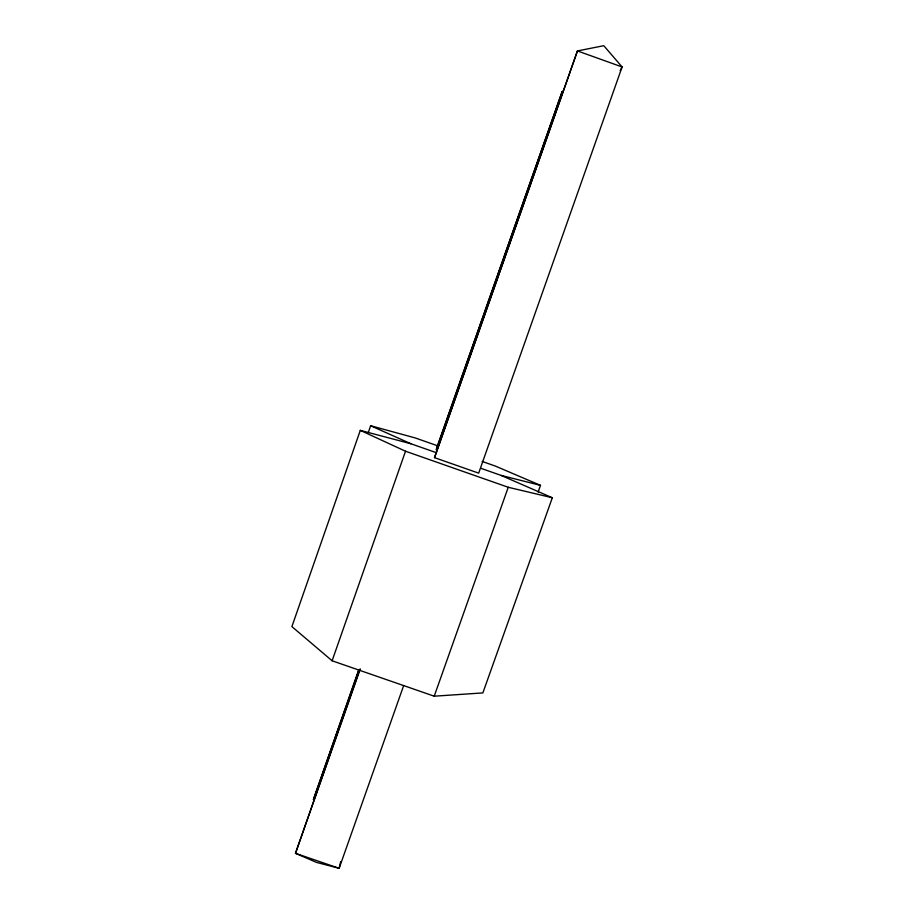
<?xml version="1.0" encoding="UTF-8"?>
<svg xmlns="http://www.w3.org/2000/svg" width="914" height="914" viewBox="0 0 914 914"><rect width="100%" height="100%" fill="white"/><g stroke="black" fill="none" stroke-linecap="round" stroke-linejoin="round"><path stroke-width="1.37" d="M434.516 457.651L577.442 50.933L603.777 45.7L622.103 66.962L478.673 473.144L434.516 457.651L577.442 50.933L622.103 66.962L620.126 70.618M340.648 861.708L339.151 868.3L316.461 862.382L295.485 853.322L359.785 669.356M436.515 452.738L410.957 443.77L360.299 430.368L291.897 626.604L332.113 660.776L434.219 696.194L482.866 692.915L552.319 497.753L501.089 475.406L480.913 468.322M368.308 432.471L370.65 425.741L415.207 437.932L437.955 445.918M332.113 660.776L405.519 451.23L360.299 430.368M358.768 669.711L313.376 799.659L358.974 669.916M360.276 668.957L295.485 853.322L339.151 868.3L403.691 685.511M434.219 696.194L508.241 487.276L552.319 497.753M538.118 492.075L540.505 485.368L495.491 466.129L482.112 461.421M501.089 475.406L540.505 485.368M405.519 451.23L508.241 487.276M370.65 425.741L410.957 443.77M436.675 447.986L436.321 449.768L562.281 91.251L436.675 447.986"/></g></svg>
